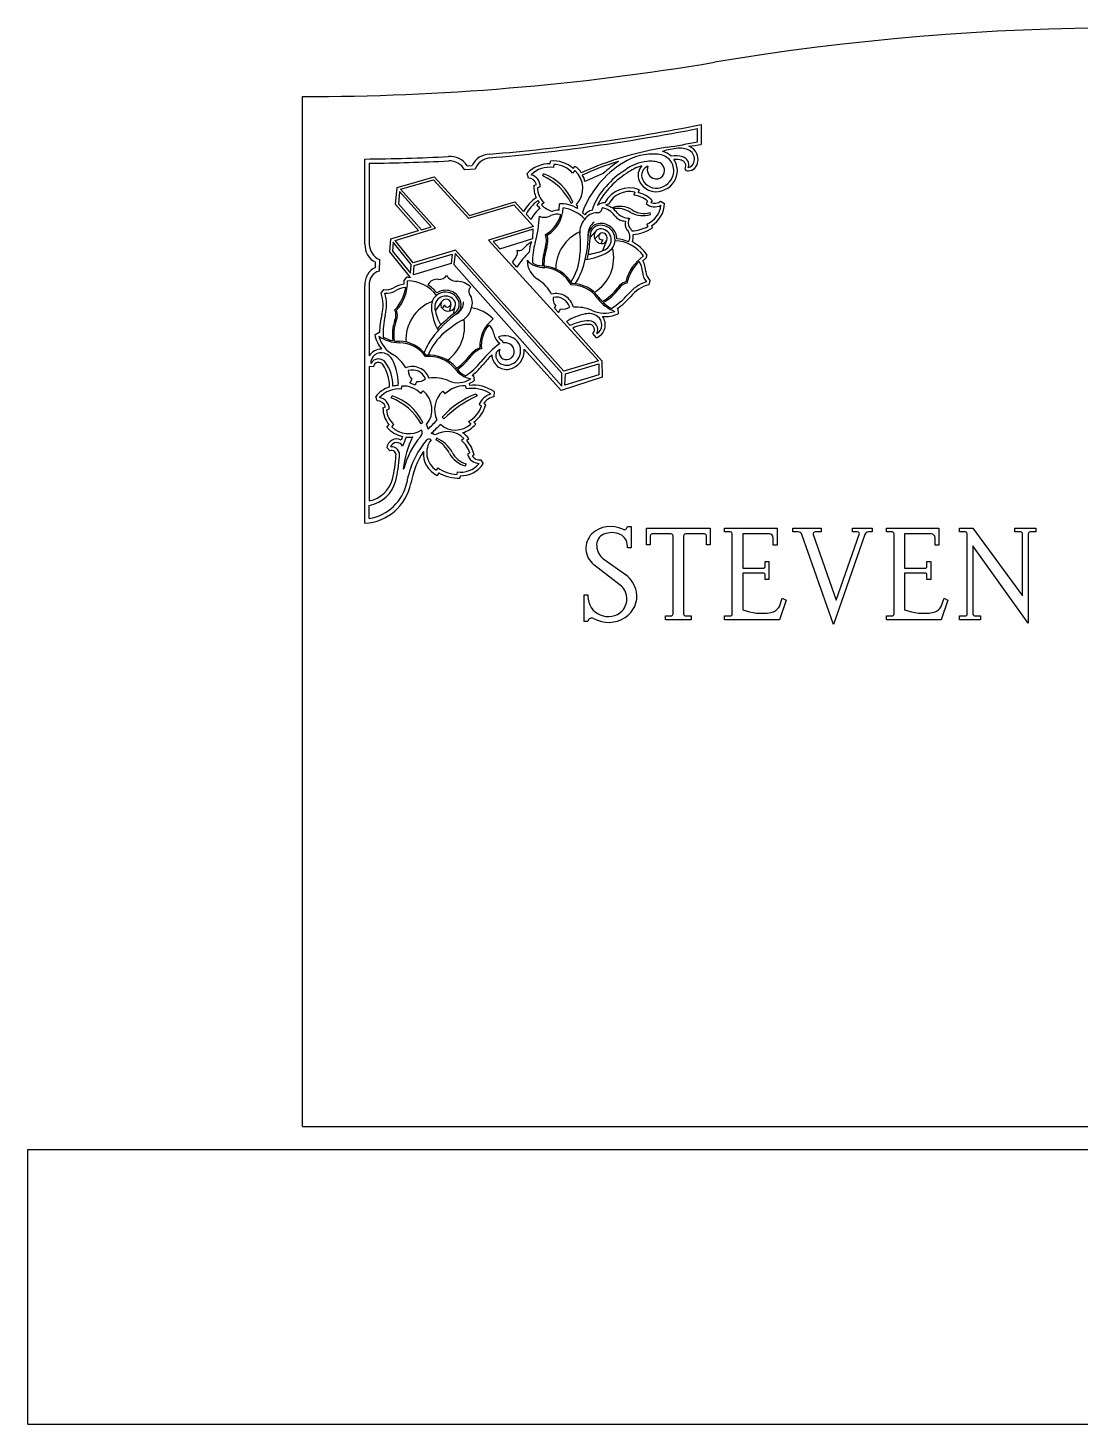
# Model space of a CAD drawing. Header units: metres. Extents: x -24 to 24, y -6.5 to 24.
# Drawn here: x -24 to -1.01, y -6.5 to 24 of the extents above; entities that cross this region are included whole.
import ezdxf

# ---------------------------------------------------------------- set-up
doc = ezdxf.new("R2010")
doc.units = ezdxf.units.M

msp = doc.modelspace()

# ---------------------------------------------------------------- linework, layer by layer
at = {"layer": 'MCD_Layer_0'}
for p, q in [((-18, 0), (-18, 22.5)), ((-9.369301, 21.511999), (-9.369301, 21.799898)), ((-9.291201, 21.8869), (-9.291201, 21.455799)), ((-16.636501, 19.276899), (-16.636501, 21.136499)), ((-12.586501, 21.0322), (-12.579401, 21.088699)), ((-16.542801, 21.043499), (-16.542801, 19.276899)), ((-15.932001, 20.515999), (-15.121302, 20.7486)), ((-15.121302, 20.7486), (-14.353201, 19.905399)), ((-14.230001, 20.9149), (-14.457502, 20.900999)), ((-14.405102, 20.9886), (-14.292801, 20.9956)), ((-13.066202, 20.721199), (-13.089001, 20.8179)), ((-12.753088, 20.76951), (-12.732653, 20.811598)), ((-12.510401, 21.0156), (-12.518902, 20.947899)), ((-12.051802, 20.885599), (-12.101601, 20.8272)), ((-12.090001, 20.928699), (-12.052502, 20.974699)), ((-9.608801, 20.878099), (-9.643301, 20.9198)), ((-15.967001, 20.1402), (-15.932001, 20.515999)), ((-15.858702, 20.4786), (-15.139301, 20.6849)), ((-15.092901, 19.625099), (-15.858702, 20.4786)), ((-15.139301, 20.6849), (-14.370901, 19.8414)), ((-12.944801, 20.5609), (-12.891301, 20.5812)), ((-12.808102, 20.529999), (-12.868701, 20.506899)), ((-10.646201, 20.466), (-10.664301, 20.406099)), ((-15.463902, 19.5725), (-15.967001, 20.1402)), ((-15.884201, 20.423899), (-15.904202, 20.154299)), ((-15.904202, 20.1542), (-15.404602, 19.590399)), ((-15.193102, 19.6537), (-15.884201, 20.423899)), ((-14.370901, 19.8414), (-13.381601, 20.137999)), ((-14.353201, 19.905399), (-13.363401, 20.202099)), ((-13.381601, 20.137999), (-12.953801, 19.659899)), ((-13.363401, 20.202099), (-13.171501, 19.9876)), ((-12.882201, 20.1376), (-12.831401, 20.188099)), ((-12.859302, 20.226999), (-12.831401, 20.188099)), ((-12.724401, 20.185499), (-12.776701, 20.1334)), ((-12.395202, 20.017599), (-12.388701, 20.155298)), ((-12.092499, 20.196474), (-12.129311, 20.16744)), ((-10.742601, 20.414499), (-10.763001, 20.346899)), ((-10.460501, 20.2155), (-10.493801, 20.161098)), ((-10.361301, 20.229399), (-10.3885, 20.1849)), ((-10.178601, 20.2132), (-10.088501, 20.1628)), ((-13.117802, 19.931099), (-13.0086, 19.816099)), ((-10.394358, 19.924669), (-10.404657, 19.966867)), ((-16.068501, 19.391399), (-15.463902, 19.5725)), ((-15.979902, 19.359098), (-15.092901, 19.625099)), ((-15.404602, 19.590399), (-15.193102, 19.6537)), ((-12.953801, 19.659899), (-13.935001, 19.3629)), ((-12.961202, 19.602699), (-13.834002, 19.3356)), ((-12.966401, 19.398199), (-12.961202, 19.602699)), ((-11.718233, 19.422014), (-11.599424, 19.554972)), ((-10.478601, 19.7136), (-10.454401, 19.662699)), ((-10.376402, 19.679199), (-10.354201, 19.632599)), ((-16.090401, 19.105999), (-16.068501, 19.391399)), ((-16.017801, 19.3165), (-16.0326, 19.123899)), ((-15.626301, 18.8326), (-16.017801, 19.3165)), ((-15.580202, 18.865), (-15.979902, 19.359098)), ((-13.935001, 19.3629), (-11.535602, 16.729099)), ((-13.834002, 19.3356), (-13.689501, 19.176899)), ((-13.689501, 19.176899), (-12.966401, 19.398199)), ((-11.512718, 19.495218), (-11.614254, 19.388964)), ((-11.442646, 19.37295), (-11.482346, 19.290411)), ((-11.435865, 19.137171), (-11.351053, 19.366064)), ((-16.322302, 18.937399), (-16.324501, 18.6868)), ((-15.637802, 18.5481), (-16.090401, 19.105999)), ((-16.0326, 19.123899), (-15.642801, 18.642)), ((-14.660702, 19.143299), (-15.580202, 18.865)), ((-15.559702, 18.8076), (-14.733101, 19.0569)), ((-14.733101, 19.0569), (-14.756601, 18.8501)), ((-14.667402, 19.070999), (-14.695702, 18.8328)), ((-12.333801, 16.4569), (-14.667402, 19.070999)), ((-12.289001, 16.499899), (-14.660702, 19.143299)), ((-13.3141, 19.1367), (-13.311401, 19.1451)), ((-10.475801, 19.045599), (-10.502301, 18.9604)), ((-16.408102, 18.767698), (-16.407101, 18.880299)), ((-15.643101, 18.638899), (-15.626301, 18.8326)), ((-14.756601, 18.8501), (-15.5755, 18.6033)), ((-15.5755, 18.6033), (-15.559702, 18.8076)), ((-14.695702, 18.8328), (-12.336302, 16.1707)), ((-13.318201, 18.7736), (-13.415501, 18.879299)), ((-16.636501, 13.1775), (-16.636501, 18.375898)), ((-16.542801, 18.3825), (-16.542801, 16.8349)), ((-15.778902, 18.4809), (-15.724401, 18.5515)), ((-10.408901, 18.480999), (-10.437302, 18.3895)), ((-16.283901, 18.206699), (-16.225201, 18.2824)), ((-15.098709, 17.817522), (-14.959856, 18.018286)), ((-14.901682, 17.947206), (-14.946522, 17.867346)), ((-14.761333, 17.959936), (-14.790133, 17.815821)), ((-14.703419, 17.749601), (-14.662651, 17.923185)), ((-12.492601, 17.875898), (-12.406502, 17.781099)), ((-11.110401, 17.864), (-11.107001, 17.7547)), ((-12.231301, 17.5884), (-12.150102, 17.4979)), ((-12.097801, 17.439798), (-11.467001, 16.737299)), ((-16.419802, 17.294001), (-16.3283, 17.353899)), ((-13.619801, 17.120501), (-13.624502, 17.16)), ((-11.577702, 17.232698), (-11.658701, 17.3277)), ((-12.349502, 16.0812), (-13.157301, 16.9802)), ((-16.453102, 16.5972), (-16.542801, 16.6057)), ((-16.542801, 16.6057), (-16.542801, 13.670198)), ((-11.535602, 16.729099), (-12.289001, 16.499899)), ((-12.257401, 16.439798), (-11.523901, 16.663)), ((-11.523901, 16.663), (-11.526001, 16.419899)), ((-11.464701, 16.734699), (-11.455201, 16.3696)), ((-15.909502, 16.189499), (-15.905401, 16.246199)), ((-15.837601, 16.108799), (-15.832701, 16.176899)), ((-14.440701, 16.181601), (-14.426302, 16.1127)), ((-14.3598, 16.2293), (-14.356001, 16.1919)), ((-14.266901, 16.407299), (-14.249701, 16.297699)), ((-11.455201, 16.3696), (-12.349502, 16.0812)), ((-12.336302, 16.1707), (-12.333801, 16.4569)), ((-12.266401, 16.1947), (-12.257401, 16.439798)), ((-11.526001, 16.419899), (-12.266401, 16.1947)), ((-16.372301, 15.853701), (-16.400101, 15.9492)), ((-16.062145, 15.918394), (-16.043941, 15.961496)), ((-15.414602, 16.010099), (-15.367901, 16.070999)), ((-14.936901, 16.0639), (-14.889702, 16.003901)), ((-14.21076, 16.002485), (-14.185583, 15.963526)), ((-13.817001, 16.056799), (-13.8211, 15.940599)), ((-16.242701, 15.7001), (-16.190302, 15.723099)), ((-16.1639, 15.650099), (-16.104601, 15.6763)), ((-14.140701, 15.778399), (-14.087801, 15.738899)), ((-14.039701, 15.7997), (-13.997002, 15.7679)), ((-16.158001, 15.2806), (-16.110001, 15.3337)), ((-16.052401, 15.2819), (-16.002901, 15.336699)), ((-15.372473, 15.38072), (-15.407713, 15.349798)), ((-14.915142, 15.458727), (-14.946035, 15.49383)), ((-14.374102, 15.4032), (-14.322701, 15.3463)), ((-14.256102, 15.387999), (-14.217501, 15.3454)), ((-15.064478, 15.036505), (-15.085472, 14.99951)), ((-14.476202, 15.0338), (-14.529402, 14.987299)), ((-14.367201, 15.0264), (-14.414301, 14.985199)), ((-16.096601, 14.7596), (-16.160301, 14.833899)), ((-14.342501, 14.7155), (-14.399502, 14.686998)), ((-14.251001, 14.6747), (-14.297602, 14.6514)), ((-15.801001, 14.3654), (-15.787701, 14.3654)), ((-15.046801, 14.3895), (-15.080601, 14.3379)), ((-14.440506, 14.433882), (-14.42688, 14.475126)), ((-14.104601, 14.564199), (-14.054901, 14.4737)), ((-15.024002, 14.282999), (-15.057802, 14.2236)), ((-14.6238, 14.2995), (-14.630201, 14.2435)), ((-14.555302, 14.216101), (-14.561201, 14.1649)), ((-16.542801, 13.2822), (-16.542801, 13.569099)), ((-10.901271, 13.110194), (-10.817271, 13.110194)), ((-10.817271, 13.110194), (-10.817271, 12.643794)), ((-10.487223, 12.708193), (-10.487223, 13.072194)), ((-10.487223, 13.072194), (-9.091224, 13.072194)), ((-10.403223, 12.906193), (-10.403223, 12.708193)), ((-9.945223, 12.948193), (-10.363223, 12.948193)), ((-9.903223, 11.198193), (-9.903223, 12.906193)), ((-9.675224, 12.906193), (-9.675224, 11.198193)), ((-9.217223, 12.948193), (-9.633223, 12.948193)), ((-9.175224, 12.708193), (-9.175224, 12.906193)), ((-9.091224, 13.072194), (-9.091224, 12.708193)), ((-8.777727, 12.988194), (-8.777727, 13.072194)), ((-8.777727, 13.072194), (-7.631727, 13.072194)), ((-8.651727, 12.988194), (-8.777727, 12.988194)), ((-8.611727, 11.198194), (-8.611727, 12.948194)), ((-7.797727, 12.948194), (-8.381727, 12.948194)), ((-8.381727, 12.948194), (-8.381727, 12.198194)), ((-7.715728, 12.698194), (-7.715728, 12.864193)), ((-7.631727, 13.072194), (-7.631727, 12.698194)), ((-7.287464, 12.988194), (-7.287464, 13.072194)), ((-7.287464, 13.072194), (-6.671464, 13.072194)), ((-7.169464, 12.988194), (-7.287464, 12.988194)), ((-6.401464, 10.968194), (-7.089464, 12.934194)), ((-6.841464, 12.934194), (-6.339464, 11.496194)), ((-6.671464, 12.988194), (-6.803464, 12.988194)), ((-6.671464, 13.072194), (-6.671464, 12.988194)), ((-5.715464, 12.932194), (-6.401464, 10.968194)), ((-6.339464, 11.496194), (-5.837464, 12.934194)), ((-5.985464, 12.988194), (-5.985464, 13.072194)), ((-5.985464, 13.072194), (-5.557464, 13.072194)), ((-5.875464, 12.988194), (-5.985464, 12.988194)), ((-5.557464, 12.988194), (-5.635464, 12.988194)), ((-5.557464, 13.072194), (-5.557464, 12.988194)), ((-5.243552, 12.988194), (-5.243552, 13.072194)), ((-5.243552, 13.072194), (-4.097552, 13.072194)), ((-5.117552, 12.988194), (-5.243552, 12.988194)), ((-5.077552, 11.198194), (-5.077552, 12.948194)), ((-4.263552, 12.948194), (-4.847552, 12.948194)), ((-4.847552, 12.948194), (-4.847552, 12.198194)), ((-4.181552, 12.698194), (-4.181552, 12.864193)), ((-4.097552, 13.072194), (-4.097552, 12.698194)), ((-3.644296, 12.988194), (-3.644296, 13.072194)), ((-3.644296, 13.072194), (-3.352296, 13.072194)), ((-3.518296, 12.988194), (-3.644296, 12.988194)), ((-3.478296, 11.198194), (-3.478296, 12.948194)), ((-3.352296, 13.072194), (-2.268295, 11.592194)), ((-2.436295, 12.988194), (-2.436295, 13.072194)), ((-2.436295, 13.072194), (-1.978296, 13.072194)), ((-2.310295, 12.988194), (-2.436295, 12.988194)), ((-2.268295, 11.592194), (-2.268295, 12.948194)), ((-2.144296, 12.948194), (-2.144296, 10.998194)), ((-1.978296, 12.988194), (-2.102296, 12.988194)), ((-1.978296, 13.072194), (-1.978296, 12.988194)), ((-10.901271, 12.643794), (-10.901271, 12.685794)), ((-10.817271, 12.643794), (-10.901271, 12.643794)), ((-10.403223, 12.708193), (-10.487223, 12.708193)), ((-9.091224, 12.708193), (-9.175224, 12.708193)), ((-7.631727, 12.698194), (-7.715728, 12.698194)), ((-4.097552, 12.698194), (-4.181552, 12.698194)), ((-2.144296, 10.998194), (-3.352296, 12.686194)), ((-3.352296, 12.686194), (-3.352296, 11.198194)), ((-11.063671, 11.828794), (-11.637471, 12.273394)), ((-11.418471, 12.396593), (-10.946072, 12.056794)), ((-7.891727, 12.238194), (-7.891727, 12.342194)), ((-7.891727, 12.342194), (-7.809727, 12.342194)), ((-7.809727, 12.342194), (-7.809727, 11.948194)), ((-4.357552, 12.238194), (-4.357552, 12.342194)), ((-4.357552, 12.342194), (-4.275552, 12.342194)), ((-4.275552, 12.342194), (-4.275552, 11.948194)), ((-8.381727, 12.198194), (-7.933727, 12.198194)), ((-7.933727, 12.092194), (-8.381727, 12.092194)), ((-8.381727, 12.092194), (-8.381727, 11.290194)), ((-7.891727, 11.948194), (-7.891727, 12.052194)), ((-7.809727, 11.948194), (-7.891727, 11.948194)), ((-4.847552, 12.198194), (-4.399552, 12.198194)), ((-4.399552, 12.092194), (-4.847552, 12.092194)), ((-4.847552, 12.092194), (-4.847552, 11.290194)), ((-4.357552, 11.948194), (-4.357552, 12.052194)), ((-4.275552, 11.948194), (-4.357552, 11.948194)), ((-11.849272, 11.618194), (-11.765271, 11.618194)), ((-11.849272, 11.036194), (-11.849272, 11.618194)), ((-11.765271, 11.618194), (-11.765271, 11.588194)), ((-7.579727, 11.364194), (-7.517727, 11.540194)), ((-7.433727, 11.500194), (-7.579727, 11.072194)), ((-7.517727, 11.540194), (-7.433727, 11.500194)), ((-4.045552, 11.364194), (-3.983552, 11.540194)), ((-3.899552, 11.500194), (-4.045552, 11.072194)), ((-3.983552, 11.540194), (-3.899552, 11.500194)), ((-11.765271, 11.036194), (-11.849272, 11.036194)), ((-10.071223, 11.072194), (-10.071223, 11.156193)), ((-10.071223, 11.156193), (-9.945223, 11.156193)), ((-9.507223, 11.072194), (-10.071223, 11.072194)), ((-9.633223, 11.156193), (-9.507223, 11.156193)), ((-9.507223, 11.156193), (-9.507223, 11.072194)), ((-8.777727, 11.072194), (-8.777727, 11.156194)), ((-8.777727, 11.156194), (-8.651727, 11.156194)), ((-7.579727, 11.072194), (-8.777727, 11.072194)), ((-5.243552, 11.072194), (-5.243552, 11.156194)), ((-5.243552, 11.156194), (-5.117552, 11.156194)), ((-4.045552, 11.072194), (-5.243552, 11.072194)), ((-3.644296, 11.072194), (-3.644296, 11.156194)), ((-3.644296, 11.156194), (-3.518296, 11.156194)), ((-3.186296, 11.072194), (-3.644296, 11.072194)), ((-3.310296, 11.156194), (-3.186296, 11.156194)), ((-3.186296, 11.156194), (-3.186296, 11.072194)), ((-18, 0), (18, 0)), ((-24, -6.5), (-24, -0.5)), ((-24, -0.5), (24, -0.5)), ((-24, -6.5), (24, -6.5))]:
    msp.add_line(p, q, dxfattribs=at)
for centre, radius, start, end in [((0, -30.375), 54.375, 80.472717, 99.527283), ((-18, 76.875), 54.375, 270, 279.527283), ((-18.008609, 66.7019), 45.725566, 275.135686, 280.890827), ((-17.268236, 62.314607), 41.207191, 274.669697, 281.161992), ((-8.928688, 14.245897), 7.231899, 98.782651, 114.366805), ((-9.611189, 19.614245), 1.76869, 95.952236, 107.291465), ((-12.895641, 39.266858), 18.10166, 279.099409, 281.233482), ((-9.756398, 20.946881), 0.428226, 55.524744, 95.118279), ((-10.651718, 29.293181), 7.954594, 277.890548, 279.848024), ((-9.732428, 20.997237), 0.451046, 53.114419, 67.483764), ((-9.667658, 21.129548), 0.307585, 342.567242, 47.96431), ((-16.9658, 64.073284), 42.938047, 270.439415, 272.875464), ((-16.971891, 64.359834), 43.31846, 270.567551, 272.864484), ((-14.775151, 20.751148), 0.439681, 32.687395, 94.781663), ((-14.793914, 20.707763), 0.38796, 29.873167, 91.947792), ((-13.899273, 20.808834), 0.435598, 91.871893, 154.611324), ((-13.875054, 20.78362), 0.378447, 96.135156, 159.702661), ((-12.506359, 20.483641), 0.609451, 46.908278, 96.883408), ((-9.312798, 15.108159), 6.235561, 106.623742, 114.39965), ((-9.874855, 19.225471), 2.1448, 121.449593, 159.727886), ((-9.933772, 19.293785), 2.134022, 123.021076, 134.487717), ((-10.347639, 20.041923), 1.201824, 84.746695, 122.529485), ((-10.375856, 20.128908), 0.958882, 95.730613, 127.621685), ((-10.395401, 20.512969), 0.5751, 68.92496, 97.614053), ((-10.246118, 20.881745), 0.357056, 357.504746, 88.633221), ((-10.279288, 20.882868), 0.1898, 319.855449, 61.457799), ((-10.245794, 20.882965), 0.43392, 46.171008, 75.46624), ((-9.845811, 20.674004), 0.531392, 73.34391, 100.790847), ((-10.246565, 20.881671), 0.435572, 357.516722, 34.056973), ((-9.84659, 20.667524), 0.459741, 73.485062, 94.880193), ((-9.759194, 20.983363), 0.13218, 331.256805, 78.304966), ((-9.739023, 21.011841), 0.177205, 340.674984, 75.114273), ((-9.591721, 21.100205), 0.148349, 277.716376, 344.59618), ((-9.66772, 21.12945), 0.229526, 342.596892, 47.954182), ((-12.609076, 20.388843), 0.643753, 87.990381, 138.203044), ((-12.60932, 20.389488), 0.565684, 80.802492, 134.783066), ((-13.071209, 20.535585), 0.263166, 358.783674, 76.057899), ((-13.293112, 19.585847), 1.301032, 26.552946, 65.476051), ((-13.120227, 19.767589), 1.113628, 22.651429, 69.633214), ((-12.506062, 20.487296), 0.528322, 40.043187, 90.470493), ((-12.168208, 20.719708), 0.280015, 23.999697, 65.59302), ((-12.405291, 20.494779), 0.526968, 318.354843, 47.871259), ((-12.093517, 20.623069), 0.262215, 4.183594, 38.638812), ((-9.640535, 16.122309), 5.023139, 110.859977, 115.866399), ((-10.064379, 19.444515), 1.699732, 121.845137, 139.897919), ((-10.068682, 19.44948), 1.615101, 121.809694, 139.932702), ((-10.375951, 20.129356), 0.880323, 103.764069, 127.634896), ((-10.380131, 20.77857), 0.290692, 134.922089, 203.555419), ((-10.380282, 20.778717), 0.212338, 110.660365, 203.572842), ((-10.257313, 20.906349), 0.210257, 160.249467, 244.930903), ((-10.271515, 20.886705), 0.186502, 246.326071, 317.413868), ((-10.282519, 20.894187), 0.394114, 286.23993, 355.92781), ((-10.282415, 20.8941), 0.472105, 286.225382, 355.930827), ((-9.586944, 21.096665), 0.220844, 264.606804, 344.43326), ((-13.071252, 20.535639), 0.185629, 14.207886, 88.44111), ((-12.409489, 20.520021), 0.536871, 175.633165, 205.215682), ((-12.410835, 20.519375), 0.458036, 181.560831, 226.796673), ((-10.441413, 19.63837), 1.28994, 135.692822, 162.805439), ((-10.495547, 19.67241), 1.149657, 134.734446, 157.049701), ((-10.860426, 19.901916), 0.603393, 69.204511, 152.760121), ((-10.273381, 20.831649), 0.409714, 204.568349, 287.73131), ((-10.273255, 20.831761), 0.331698, 204.577391, 287.719353), ((-12.41706, 19.578761), 0.858097, 123.863163, 151.546292), ((-12.331013, 19.50462), 0.894941, 126.178645, 151.540087), ((-12.401929, 20.4993), 0.601239, 216.983919, 227.16545), ((-12.386134, 20.513249), 0.544819, 224.203012, 252.727389), ((-12.333801, 19.552056), 0.605735, 55.808544, 95.200139), ((-12.303003, 20.016872), 0.318257, 5.66711, 23.661654), ((-11.41095, 19.972363), 0.206215, 86.093676, 134.001007), ((-11.58102, 19.58541), 0.588565, 55.352008, 69.666338), ((-11.314606, 19.965607), 0.182507, 89.276462, 109.82425), ((-10.856538, 19.915797), 0.511552, 77.130778, 152.99205), ((-10.83813, 19.760041), 0.591648, 50.337257, 82.704772), ((-10.83869, 19.758927), 0.670256, 44.581889, 74.919096), ((-10.307044, 20.373246), 0.282639, 228.642057, 299.189515), ((-10.307054, 20.373376), 0.205321, 246.629386, 308.727657), ((-10.684157, 20.189912), 0.596273, 301.073107, 357.393858), ((-12.428894, 19.544591), 0.640138, 126.615757, 154.903692), ((-15.096463, 19.954798), 2.270772, 343.553538, 358.291548), ((-12.715483, 20.153986), 0.289134, 247.377419, 298.504313), ((-13.040697, 20.099105), 0.705008, 299.942951, 344.971784), ((-13.039777, 20.098583), 0.735034, 301.758207, 357.974155), ((-12.449179, 19.649606), 0.281272, 71.472366, 117.143565), ((-12.39374, 19.522284), 0.495317, 90.169064, 108.133781), ((-12.456101, 19.210731), 0.874979, 44.544765, 80.069076), ((-12.25166, 19.556718), 0.550244, 40.668039, 48.464329), ((-11.562823, 19.630452), 0.332261, 89.496165, 147.229033), ((-11.61087, 19.74732), 0.279532, 102.989495, 143.063669), ((-11.559148, 20.065524), 0.102827, 269.580208, 3.38773), ((-11.542488, 19.625283), 0.454525, 36.602752, 79.095033), ((-11.069319, 19.605924), 0.496324, 57.296461, 110.884639), ((-11.144771, 19.46089), 0.596895, 58.360883, 97.52526), ((-11.592235, 19.569251), 0.608303, 39.015922, 52.615978), ((-10.948807, 20.066074), 0.284904, 216.576999, 270.80553), ((-10.85309, 20.216221), 0.375147, 224.731073, 269.341639), ((-10.708838, 19.743887), 0.177542, 146.801382, 218.074565), ((-10.561827, 20.450969), 0.552302, 240.754099, 287.651145), ((-10.539564, 20.43784), 0.489913, 237.934106, 285.98398), ((-10.684355, 20.190151), 0.519071, 293.352524, 352.956311), ((-11.566205, 18.723238), 0.903717, 114.520538, 179.189979), ((-11.545215, 19.548362), 0.395994, 138.588246, 186.053886), ((-11.453688, 19.507345), 0.304683, 124.28107, 181.908209), ((-11.489606, 19.460667), 0.268653, 91.705246, 178.819875), ((-11.489663, 19.4607), 0.227787, 91.594463, 178.817929), ((-11.484328, 19.462731), 0.147656, 83.500992, 202.772594), ((-11.483543, 19.376704), 0.352777, 2.094842, 92.283783), ((-11.483302, 19.377029), 0.311628, 300.273677, 92.335557), ((-11.447022, 19.418516), 0.103782, 19.717929, 109.184148), ((-11.494811, 19.371911), 0.239079, 294.150533, 83.468245), ((-10.753589, 19.717002), 0.201701, 161.44121, 218.152407), ((-11.077432, 19.435099), 0.228133, 332.000603, 43.591403), ((-6.798793, 22.239935), 4.815574, 212.756119, 213.739196), ((-10.838548, 20.365174), 0.80065, 272.523191, 298.671986), ((-10.8393, 20.367989), 0.880976, 273.944191, 303.410729), ((-16.219521, 19.253443), 0.417639, 176.780302, 243.311342), ((-16.150417, 19.29039), 0.392615, 181.969096, 244.036812), ((-12.51713, 18.558547), 0.906299, 122.134741, 138.489855), ((-12.40057, 19.083016), 0.646065, 157.907742, 178.156452), ((-11.593502, 18.920099), 1.381808, 163.52832, 182.189823), ((-11.421123, 18.794316), 1.338187, 161.546486, 179.795219), ((-13.142162, 19.355896), 0.472272, 343.010451, 16.268687), ((-13.141033, 19.355854), 0.502132, 342.899009, 13.561767), ((-14.398083, 19.265677), 2.470856, 354.263344, 5.595545), ((-14.065625, 19.483705), 2.307462, 340.853699, 0.335095), ((-14.059929, 19.483508), 2.342597, 346.727788, 359.55708), ((-11.461112, 19.456302), 0.16724, 197.656326, 266.040649), ((-11.456683, 19.446136), 0.074521, 109.146666, 280.857289), ((-11.464973, 19.412074), 0.122854, 266.412479, 19.721648), ((-11.197851, 18.552713), 0.798683, 35.754994, 88.195454), ((-11.19871, 18.550709), 0.841618, 67.45319, 85.385569), ((-11.077942, 19.434984), 0.304094, 339.341292, 10.250681), ((-11.201429, 18.548493), 0.879573, 34.413917, 62.361477), ((-14.206156, 19.501865), 1.006342, 321.78293, 330.439871), ((-13.420087, 19.083469), 0.118603, 318.834584, 26.667753), ((-11.896373, 17.879856), 1.679396, 133.214125, 147.847034), ((-13.263986, 19.237298), 0.103676, 242.784377, 311.122992), ((-12.727384, 19.273389), 0.506343, 223.757521, 272.137116), ((-12.593359, 18.927774), 0.499763, 180.524595, 238.578468), ((-11.41548, 18.793854), 1.312728, 161.600755, 179.81468), ((-13.163231, 19.125283), 1.228262, 326.865074, 355.021871), ((-11.953704, 20.147586), 1.214376, 276.15024, 301.113099), ((-11.899968, 20.277393), 1.231072, 276.672393, 294.114714), ((-12.090463, 18.98094), 0.890078, 301.51137, 14.179416), ((-9.990476, 18.219548), 0.97596, 124.959786, 166.184656), ((-11.02114, 18.658704), 0.52101, 2.166505, 29.101267), ((-9.997878, 18.230168), 0.887514, 124.635642, 129.793018), ((-16.238727, 18.406489), 0.398948, 115.122352, 184.39766), ((-16.25572, 18.407005), 0.288125, 103.810968, 184.879005), ((-12.72543, 19.278866), 0.480961, 238.838867, 265.961617), ((-13.209838, 64.392206), 45.59665, 270.605226, 270.628599), ((-12.782774, 18.02434), 0.777411, 30.422479, 84.599101), ((-12.784607, 18.022074), 0.7492, 29.166771, 84.169752), ((-13.312834, 19.23941), 1.516275, 326.991503, 340.244577), ((-9.992271, 18.220136), 0.943163, 133.911764, 167.311689), ((-11.020218, 18.659264), 0.444409, 2.080821, 32.737935), ((-10.187488, 18.703929), 0.389659, 184.198653, 219.973213), ((-10.186955, 18.703942), 0.314585, 184.657177, 225.128448), ((-16.169951, 18.592238), 0.314725, 259.889483, 300.33422), ((-15.727839, 17.881039), 0.522872, 95.945699, 122.789325), ((-16.67742, 18.473903), 0.942693, 317.670495, 351.090224), ((-15.729671, 17.887221), 0.440985, 92.135185, 123.038959), ((-16.679243, 18.475005), 0.975743, 318.815978, 0.052463), ((-16.842344, 18.482242), 1.063443, 355.623901, 359.927672), ((-15.714492, 17.69955), 0.852008, 84.835804, 90.666435), ((-15.714104, 17.677015), 0.798954, 36.817226, 89.239554), ((-15.060278, 18.282096), 0.228064, 81.406788, 153.009888), ((-15.714103, 17.676796), 0.839907, 39.584714, 57.55502), ((-15.014845, 18.708507), 0.201229, 266.764959, 323.637167), ((-14.616776, 18.749942), 0.285562, 214.25666, 268.349327), ((-14.637672, 18.010384), 0.454292, 45.895831, 88.401837), ((-14.267473, 18.249045), 0.102882, 121.677968, 215.432456), ((-13.291595, 17.798891), 0.827619, 27.621585, 58.071557), ((-12.125302, 17.682648), 0.70457, 35.82082, 90.414713), ((-12.125154, 17.682756), 0.735354, 35.808859, 89.006319), ((-11.880378, 18.860364), 0.936267, 296.953326, 324.547136), ((-10.849331, 18.147979), 0.31732, 106.264084, 147.751469), ((-10.847763, 18.14584), 0.288786, 102.933818, 147.90031), ((-10.210851, 17.609732), 0.887623, 108.065104, 139.559252), ((-10.21314, 17.612829), 0.808373, 106.099148, 139.660682), ((-17.050038, 17.944718), 0.809692, 345.369355, 18.87821), ((-16.169809, 18.592351), 0.390399, 265.063754, 300.767103), ((-17.051682, 17.944882), 0.886798, 345.430233, 16.948873), ((-14.851237, 17.191709), 0.890063, 110.819955, 183.48936), ((-14.875079, 17.916335), 0.311588, 32.641244, 184.737552), ((-14.872614, 17.903882), 0.239076, 41.53074, 190.850446), ((-14.875091, 17.91598), 0.352677, 32.697851, 122.928142), ((-14.856829, 17.951358), 0.122851, 105.27799, 218.587552), ((-14.83368, 17.97769), 0.074522, 204.145075, 15.851537), ((-14.861843, 17.969757), 0.103782, 15.817409, 105.283706), ((-14.804225, 17.964556), 0.147652, 282.22591, 41.500961), ((-14.803024, 17.959007), 0.227916, 306.204359, 33.37822), ((-14.80293, 17.959065), 0.26869, 306.184056, 33.278802), ((-14.785835, 18.015467), 0.305256, 303.151934, 0.681649), ((-14.62185, 17.996435), 0.332313, 337.786263, 35.497703), ((-12.459565, 17.808298), 0.387106, 13.337821, 104.777237), ((-12.306259, 18.078118), 0.222536, 171.24264, 223.939662), ((-12.459738, 17.808164), 0.31102, 17.675874, 102.338884), ((-10.893098, 18.569027), 0.813323, 215.649742, 249.441987), ((-10.903592, 18.560259), 0.768638, 215.583376, 224.053895), ((-11.880938, 18.860939), 0.968106, 297.574445, 324.539405), ((-10.890864, 18.572283), 0.786134, 226.419735, 242.701816), ((-12.112425, 19.251173), 1.624437, 302.008427, 319.002451), ((-12.115783, 19.25428), 1.704513, 305.597718, 319.003568), ((-14.618172, 17.32828), 1.699117, 165.969888, 179.419347), ((-14.626005, 17.329427), 1.615762, 165.945742, 183.034316), ((-16.247367, 17.730628), 0.288068, 337.049404, 22.120101), ((-16.245733, 17.730587), 0.317626, 337.258174, 18.714537), ((-13.974335, 17.9727), 1.214046, 183.877599, 208.850049), ((-13.306874, 15.862339), 2.306979, 124.6611, 144.145648), ((-13.898488, 18.091353), 1.231078, 190.885066, 208.327356), ((-13.309747, 15.86632), 2.342942, 125.442984, 138.267795), ((-14.822812, 17.979887), 0.167238, 218.958571, 287.344123), ((-14.699692, 17.964223), 0.396649, 298.998345, 346.377109), ((-14.453325, 17.023488), 0.875423, 44.953198, 80.457715), ((-14.288844, 18.887684), 2.061601, 330.608359, 332.122039), ((-14.606335, 19.062684), 2.545924, 329.775665, 331.876436), ((-12.309551, 18.116514), 0.259073, 258.545394, 304.341514), ((-11.529289, 16.428858), 1.355492, 102.639866, 121.191624), ((-12.016361, 17.047495), 0.852706, 67.118089, 94.475545), ((-11.752405, 17.42221), 0.337392, 54.358142, 102.581939), ((-11.400782, 18.432543), 0.663325, 244.648161, 289.560302), ((-11.688148, 17.513589), 0.301824, 291.464757, 36.968532), ((-11.688153, 17.513619), 0.225667, 301.691042, 54.091742), ((-11.401288, 18.433906), 0.74022, 266.4594, 293.426108), ((-10.964647, 18.333961), 0.492044, 251.152504, 252.769177), ((-15.068806, 17.294483), 0.969003, 160.477624, 187.416728), ((-15.068632, 17.294267), 0.938113, 160.475151, 188.006675), ((-13.295847, 15.466363), 2.468683, 119.391184, 130.737619), ((-15.363036, 17.473339), 0.90373, 305.810548, 10.478987), ((-13.39108, 17.055056), 0.735191, 127.026592, 183.232551), ((-13.390702, 17.054808), 0.704559, 140.009625, 185.073722), ((-14.097147, 17.281933), 0.280527, 7.778033, 53.555664), ((-11.73575, 16.705536), 0.894163, 90.041742, 117.606456), ((-11.73632, 16.707895), 0.816303, 90.005748, 116.284425), ((-11.736727, 17.410432), 0.189267, 332.008144, 89.90151), ((-11.736975, 17.410078), 0.114122, 24.828503, 89.711931), ((-11.736384, 17.410388), 0.113455, 313.212365, 24.811714), ((-15.695273, 17.442217), 0.739534, 191.561464, 218.554295), ((-15.875818, 17.93461), 0.811659, 235.512457, 269.372964), ((-15.695355, 17.442498), 0.664042, 195.449893, 240.315922), ((-15.843636, 17.982753), 0.79395, 232.378183, 233.382681), ((-15.87629, 17.934094), 0.779932, 242.244618, 258.656017), ((-15.876233, 17.922541), 0.768585, 260.914374, 269.391062), ((-15.894703, 16.418659), 0.704411, 34.574778, 89.18639), ((-15.894777, 16.41867), 0.735404, 35.997021, 89.183834), ((-13.942422, 16.340887), 1.511644, 144.737309, 158.031054), ((-14.116241, 16.39475), 1.229953, 130.003657, 158.120485), ((-12.327747, 15.286458), 2.272853, 126.720113, 141.443355), ((-13.531511, 17.352761), 0.28956, 186.516483, 237.591628), ((-13.58761, 16.780201), 0.491764, 79.228233, 105.750831), ((-13.531845, 17.35238), 0.213531, 207.585411, 244.282758), ((-13.588002, 16.780882), 0.341103, 78.552222, 95.348993), ((-13.557091, 16.935198), 0.183723, 291.786902, 78.448882), ((-13.556317, 16.948442), 0.32064, 282.246737, 79.102797), ((-16.284019, 16.679751), 0.301727, 88.021454, 149.055845), ((-16.284023, 16.679792), 0.225565, 70.869987, 183.353021), ((-16.322503, 16.574049), 0.338083, 22.476269, 70.581562), ((-16.476473, 16.144379), 0.851299, 30.504272, 57.908411), ((-15.238582, 16.072705), 0.74957, 40.851589, 95.828485), ((-15.238159, 16.07498), 0.778363, 40.433516, 94.542288), ((-15.393586, 17.639452), 1.315631, 305.200708, 323.376096), ((-15.389644, 17.635103), 1.340873, 305.206243, 323.419142), ((-13.941783, 16.546848), 0.501461, 111.442597, 142.141762), ((-13.941094, 16.545823), 0.471639, 108.724755, 142.029607), ((-12.325866, 15.285722), 2.199211, 134.455791, 141.45881), ((-13.536603, 16.868816), 0.329768, 182.314272, 279.425034), ((-13.639644, 16.84515), 0.141126, 111.340776, 196.148455), ((-13.540332, 16.874061), 0.24456, 196.183447, 282.283534), ((-13.547199, 16.911355), 0.157911, 155.596116, 291.665077), ((-13.570572, 16.948538), 0.414482, 282.25384, 4.381008), ((-16.340615, 16.580803), 0.189162, 35.072844, 153.027735), ((-16.340611, 16.580734), 0.113689, 100.280281, 171.672186), ((-16.340682, 16.580579), 0.113829, 35.141549, 100.231265), ((-16.91598, 16.178082), 0.815948, 358.526413, 35.00075), ((-16.917442, 16.177597), 0.892941, 359.968048, 34.979007), ((-17.259628, 16.188768), 1.351317, 2.406168, 22.380907), ((-15.600125, 16.216618), 0.387206, 20.228467, 111.653562), ((-15.600166, 16.216308), 0.311264, 22.694576, 107.294927), ((-15.432298, 16.516898), 0.260426, 180.747996, 226.305962), ((-14.246082, 16.837805), 0.506542, 212.854777, 261.220113), ((-13.781319, 17.157871), 1.039867, 213.773377, 214.800376), ((-14.243292, 16.842239), 0.480637, 219.040696, 246.193353), ((-15.186501, 17.564315), 1.382432, 302.816017, 321.466597), ((-15.193683, 17.571988), 1.468403, 307.671129, 321.405947), ((-15.812379, 14.749258), 1.443512, 93.85793, 98.450178), ((-15.80083, 15.649385), 0.528476, 43.043719, 93.457421), ((-13.18231, 15.101754), 2.722045, 153.210913, 155.334916), ((-15.803663, 15.641814), 0.613908, 64.648144, 76.082433), ((-13.38907, 15.201221), 2.370807, 153.006654, 155.175008), ((-15.467042, 16.497496), 0.222891, 261.0805, 313.71727), ((-15.130197, 15.530292), 0.827107, 66.938377, 97.405326), ((-14.456744, 15.566035), 0.615775, 88.507009, 134.677071), ((-14.60615, 16.749195), 0.499688, 246.399738, 304.461485), ((-14.602385, 16.743335), 0.568311, 295.267926, 308.358746), ((-14.268637, 15.397702), 0.798989, 55.579731, 96.277474), ((-14.238813, 16.932359), 0.52581, 263.723156, 266.937852), ((-15.897757, 15.544911), 0.644824, 108.306968, 141.172683), ((-15.89852, 15.545892), 0.566194, 83.823295, 137.761172), ((-16.367296, 15.668409), 0.262814, 1.720661, 79.122702), ((-16.539474, 14.708095), 1.301025, 29.553016, 68.476255), ((-16.376352, 14.898628), 1.113636, 25.651689, 72.633019), ((-15.700385, 15.662269), 0.526883, 321.350326, 50.873098), ((-14.569103, 15.659068), 0.546959, 132.25579, 204.402035), ((-13.573224, 14.295152), 1.822481, 110.476151, 138.873988), ((-13.052869, 13.546878), 2.668937, 115.113101, 134.24743), ((-14.294331, 15.385806), 0.738776, 56.688399, 100.290227), ((-13.759253, 15.604385), 0.419265, 107.969542, 155.47788), ((-13.759337, 15.604749), 0.341482, 100.42036, 145.187336), ((-16.36752, 15.66825), 0.185512, 17.197164, 91.476703), ((-15.706123, 15.687204), 0.536733, 178.623205, 221.194796), ((-15.70741, 15.686552), 0.457943, 184.565646, 229.8151), ((-14.687999, 15.960842), 0.639919, 299.375191, 339.706462), ((-14.69009, 15.962293), 0.719833, 307.077967, 344.332642), ((-15.683445, 15.680108), 0.620331, 220.092569, 257.926052), ((-15.68279, 15.68084), 0.543843, 227.185426, 301.813287), ((-15.573087, 15.190228), 0.318124, 8.054206, 26.706701), ((-17.51498, 17.59849), 3.268108, 313.675769, 318.5029), ((-13.607613, 13.672893), 2.155587, 129.533313, 137.159725), ((-14.657264, 15.706266), 0.491435, 228.995721, 312.905326), ((-14.656156, 15.704819), 0.567098, 285.406151, 320.669988), ((-15.942626, 14.800014), 0.220296, 63.578416, 171.15205), ((-11.581176, 13.285104), 4.594388, 157.091752, 158.119561), ((-13.106103, 13.90386), 2.871379, 156.234725, 160.536963), ((-13.636119, 14.109047), 2.180007, 153.988289, 173.246803), ((-14.087127, 13.930085), 1.755406, 139.522782, 165.641667), ((-15.682601, 15.670159), 0.611324, 265.176842, 278.21017), ((-13.756317, 13.709933), 2.000635, 140.116411, 169.762594), ((-15.518304, 15.163385), 0.134138, 315.639142, 24.353261), ((-15.234882, 14.944862), 0.074188, 54.024824, 139.746556), ((-14.825101, 14.722991), 0.462142, 142.410206, 236.436529), ((-15.20014, 14.954855), 0.184132, 57.23977, 86.282553), ((-14.837058, 14.671123), 0.511616, 45.144173, 120.992421), ((-15.395861, 14.390013), 0.68398, 27.257436, 63.01233), ((-15.338036, 14.404782), 0.688409, 28.50579, 66.585653), ((-14.903584, 14.529835), 0.591004, 18.309648, 50.718625), ((-14.84155, 14.66674), 0.595283, 37.170073, 55.631077), ((-14.903797, 14.529569), 0.668734, 12.534255, 42.947832), ((-16.05272, 14.674614), 0.095646, 49.183726, 117.309126), ((-15.942705, 14.800217), 0.142707, 25.031936, 161.330104), ((-16.052692, 14.674914), 0.172834, 346.545113, 98.387149), ((-19.349978, 14.88573), 3.398214, 347.392506, 356.083117), ((-16.05274, 14.674898), 0.095444, 347.106673, 49.063282), ((-13.760143, 13.71151), 1.902791, 147.04112, 169.789763), ((-14.841343, 14.69423), 0.518022, 174.186743, 245.300635), ((-14.30362, 14.968973), 0.552323, 208.755225, 255.650458), ((-14.291714, 14.946022), 0.489911, 205.934352, 253.984355), ((-14.128897, 14.76777), 0.282403, 196.619679, 267.218502), ((-14.128649, 14.768158), 0.205371, 214.647292, 276.724617), ((-19.377568, 14.875033), 3.501225, 347.397231, 356.06396), ((-14.583162, 15.045089), 0.802968, 234.731711, 266.641605), ((-14.545609, 14.812311), 0.518738, 261.330503, 320.977604), ((-14.545906, 14.812677), 0.59665, 269.097689, 325.379805), ((-16.703664, 14.268628), 1.093193, 273.522294, 348.399392), ((-16.663516, 14.310322), 0.651406, 280.679456, 345.20694), ((-16.681076, 14.301189), 0.745033, 280.695899, 345.218), ((-16.703752, 14.268674), 0.999518, 279.266609, 348.271659), ((-14.582755, 15.046286), 0.88165, 239.968296, 271.400849), ((-11.352668, 12.629572), 0.456044, 136.100052, 231.353907), ((-11.269005, 12.511348), 0.598922, 63.596654, 133.499557), ((-11.32415, 12.705968), 0.25104, 112.562524, 187.087412), ((-11.2412, 12.513804), 0.460332, 66.449457, 112.919585), ((-11.182637, 12.683893), 0.281372, 0.386965, 63.541406), ((-10.973794, 13.114455), 0.072647, 246.577364, 356.637535), ((-10.358405, 12.903557), 0.044895, 96.160643, 176.633849), ((-9.952223, 12.899193), 0.049498, 8.130281, 81.869881), ((-9.630724, 12.903693), 0.04457, 93.215131, 176.784544), ((-9.219723, 12.903694), 0.04457, 3.214905, 86.784444), ((-8.652728, 12.947193), 0.041012, 1.39733, 88.602585), ((-7.80118, 12.862799), 0.085464, 0.934566, 87.684733), ((-7.16791, 12.904237), 0.083971, 20.900608, 91.060544), ((-6.806106, 12.949682), 0.038602, 86.076028, 203.6557), ((-5.872822, 12.949682), 0.038602, 336.34417, 93.924059), ((-5.637535, 12.906009), 0.08221, 88.556445, 161.427676), ((-5.118552, 12.947193), 0.041012, 1.39733, 88.602585), ((-4.267004, 12.862799), 0.085464, 0.934566, 87.684733), ((-3.519296, 12.947193), 0.041012, 1.39733, 88.602585), ((-2.312932, 12.943375), 0.044896, 6.161054, 86.633105), ((-2.103295, 12.947194), 0.041012, 88.603019, 178.602822), ((-11.203764, 12.698215), 0.370236, 183.59605, 234.555115), ((-7.932727, 12.239193), 0.041012, 268.602737, 358.602933), ((-4.398552, 12.239193), 0.041012, 268.602737, 358.602933), ((-11.307751, 11.556381), 0.617434, 11.757277, 54.141978), ((-7.932727, 12.051194), 0.041012, 1.397067, 91.397263), ((-4.398552, 12.051194), 0.041012, 1.397067, 91.397263), ((-11.293483, 11.525252), 0.380724, 317.081178, 52.870562), ((-11.25387, 11.588846), 0.558456, 302.565788, 9.622343), ((-11.323486, 11.581979), 0.441829, 179.194029, 314.342484), ((-7.963924, 12.356509), 1.145246, 248.603759, 279.864197), ((-7.817887, 11.495473), 0.271946, 280.628934, 331.135348), ((-4.429748, 12.356509), 1.145246, 248.603759, 279.864197), ((-4.283712, 11.495473), 0.271946, 280.628934, 331.135348), ((-11.682271, 11.025194), 0.083726, 60.67949, 172.450656), ((-11.314134, 11.688254), 0.674678, 240.995388, 302.334821), ((-9.947724, 11.200694), 0.044571, 273.215849, 356.783988), ((-9.634223, 11.197194), 0.041012, 178.603139, 271.397187), ((-8.652727, 11.197194), 0.041012, 271.397213, 1.397123), ((-5.118552, 11.197194), 0.041012, 271.397213, 1.397123), ((-3.519296, 11.197194), 0.041012, 271.397213, 1.397123), ((-3.311295, 11.197194), 0.041012, 178.602875, 271.397115)]:
    msp.add_arc(centre, radius, start, end, dxfattribs=at)

doc.saveas('drawing.dxf')
